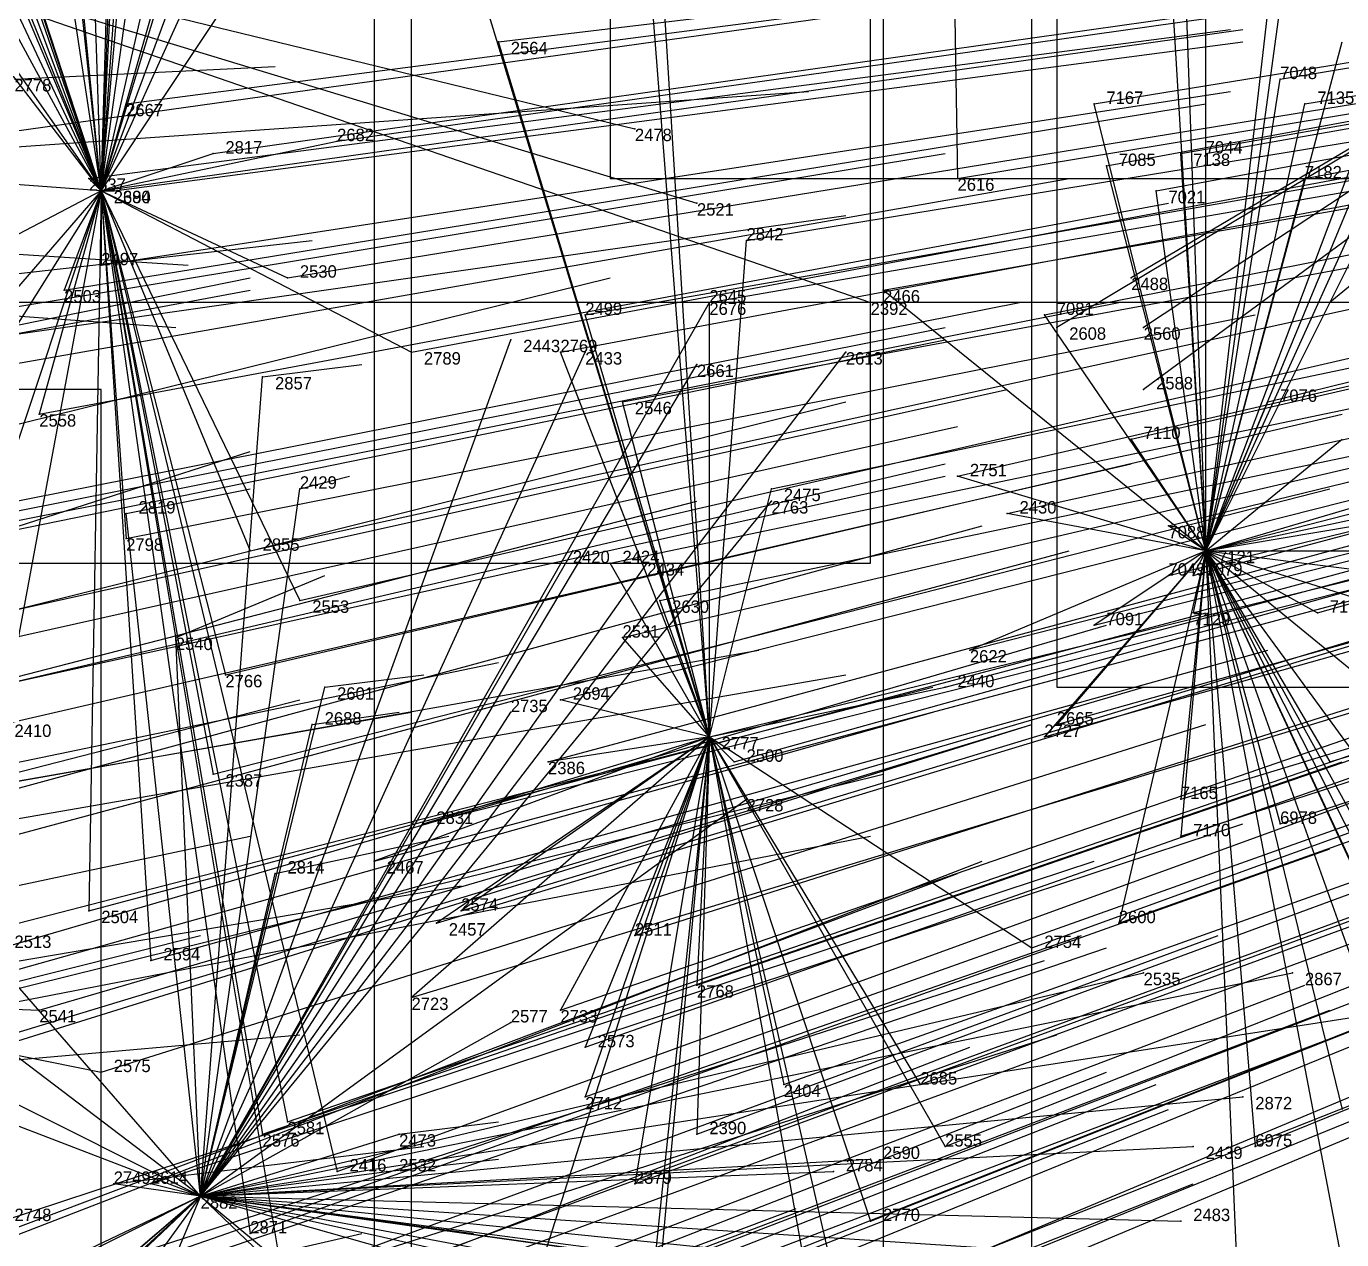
# Model space of a CAD drawing. Extents: x -0.5 to 0.59, y -0.5 to 0.59.
# Drawn here: x -0.445 to -0.339, y -0.1475 to -0.0497 of the extents above; entities that cross this region are included whole.
import ezdxf

# ---------------------------------------------------------------- set-up
doc = ezdxf.new("R2010")
doc.units = 0
for name, color, linetype in [('Clients', 3, 'CONTINUOUS'), ('Facilities', 3, 'CONTINUOUS'), ('Facilities_lines', 3, 'CONTINUOUS'), ('Min_max_boxes', 1, 'CONTINUOUS'), ('Normals', 1, 'CONTINUOUS'), ('Source_points', 5, 'CONTINUOUS'), ('Text', 3, 'CONTINUOUS')]:
    doc.layers.add(name, color=color, linetype=linetype)

msp = doc.modelspace()

# ---------------------------------------------------------------- linework, layer by layer
at = {"layer": 'Clients', "color": 5}
for p in [(-0.407, -0.051, -1.025), (-0.344, -0.054, -0.871), (-0.437, -0.056, -1.102), (-0.359, -0.056, -0.907), (-0.342, -0.056, -0.866), (-0.396, -0.058, -1.25), (-0.42, -0.059, -1.061), (-0.43, -0.06, -1.085), (-0.352, -0.06, -0.893), (-0.35, -0.06, -0.888), (-0.358, -0.061, -0.907), (-0.44, -0.062, -1.111), (-0.37, -0.062, -0.939), (-0.342, -0.062, -0.87), (-0.438, -0.063, -1.107), (-0.354, -0.063, -0.898), (-0.391, -0.064, -1.25), (-0.387, -0.067, -0.982), (-0.439, -0.069, -1.112), (-0.442, -0.071, -1.119), (-0.424, -0.07, -1.074), (-0.376, -0.071, -0.958), (-0.356, -0.07, -1.25), (-0.39, -0.072, -0.991), (-0.39, -0.072, -1.25), (-0.377, -0.072, -1.25), (-0.34, -0.072, -1.25), (-0.4, -0.073, -1.016), (-0.363, -0.073, -0.926), (-0.362, -0.074, -1.25), (-0.355, -0.074, -1.25), (-0.406, -0.075, -1.25), (-0.414, -0.076, -1.052), (-0.402, -0.076, -1.023), (-0.4, -0.076, -1.25), (-0.379, -0.076, -1.25), (-0.391, -0.077, -1.25), (-0.426, -0.078, -1.25), (-0.355, -0.079, -1.25), (-0.397, -0.08, -1.011), (-0.345, -0.08, -0.885), (-0.444, -0.081, -1.129), (-0.356, -0.083, -0.913), (-0.37, -0.086, -0.948), (-0.423, -0.087, -1.25), (-0.385, -0.087, -0.986), (-0.437, -0.089, -1.25), (-0.385, -0.088, -1.25), (-0.366, -0.089, -0.941), (-0.353, -0.09, -0.911), (-0.437, -0.091, -1.117), (-0.427, -0.092, -1.091), (-0.401, -0.092, -1.25), (-0.398, -0.093, -1.021), (-0.395, -0.093, -1.25), (-0.353, -0.094, -0.913), (-0.351, -0.094, -0.908), (-0.423, -0.096, -1.083), (-0.394, -0.096, -1.013), (-0.351, -0.097, -0.912), (-0.341, -0.097, -0.885), (-0.359, -0.098, -0.929), (-0.433, -0.099, -1.25), (-0.397, -0.099, -1.023), (-0.369, -0.1, -0.956), (-0.429, -0.102, -1.103), (-0.421, -0.103, -1.25), (-0.371, -0.103, -0.962), (-0.402, -0.104, -1.037), (-0.422, -0.106, -1.25), (-0.406, -0.105, -1.25), (-0.362, -0.106, -0.944), (-0.363, -0.107, -0.947), (-0.403, -0.109, -1.045), (-0.388, -0.109, -1.006), (-0.34, -0.109, -0.892), (-0.43, -0.11, -1.11), (-0.387, -0.112, -1.25), (-0.352, -0.112, -0.924), (-0.413, -0.114, -1.07), (-0.344, -0.114, -0.906), (-0.352, -0.115, -0.925), (-0.417, -0.117, -1.082), (-0.425, -0.118, -1.25), (-0.44, -0.121, -1.14), (-0.41, -0.121, -1.069), (-0.412, -0.122, -1.074), (-0.357, -0.122, -0.944), (-0.396, -0.123, -1.037), (-0.364, -0.124, -0.961), (-0.435, -0.125, -1.13), (-0.355, -0.126, -1.25), (-0.343, -0.126, -1.25), (-0.391, -0.127, -1.029), (-0.414, -0.128, -1.084), (-0.444, -0.129, -1.156), (-0.402, -0.129, -1.057), (-0.406, -0.13, -1.25), (-0.4, -0.132, -1.052), (-0.439, -0.134, -1.146), (-0.384, -0.135, -1.018), (-0.373, -0.135, -0.992), (-0.4, -0.136, -1.057), (-0.347, -0.136, -1.25), (-0.424, -0.138, -1.116), (-0.426, -0.139, -1.122), (-0.415, -0.139, -1.25), (-0.391, -0.139, -1.037), (-0.371, -0.14, -0.992), (-0.351, -0.14, -1.25), (-0.346, -0.14, -0.933), (-0.42, -0.142, -1.108), (-0.416, -0.142, -1.25), (-0.38, -0.142, -1.25), (-0.377, -0.141, -1.25), (-0.438, -0.143, -1.25), (-0.435, -0.143, -1.145), (-0.396, -0.143, -1.053), (-0.377, -0.146, -1.01), (-0.352, -0.146, -1.25), (-0.427, -0.147, -1.13)]:
    msp.add_point(p, dxfattribs=at)
at = {"layer": 'Facilities', "color": 3}
for p in [(-0.439, -0.063, -1.108), (-0.35, -0.092, -0.905), (-0.39, -0.107, -1.01), (-0.431, -0.144, -1.25)]:
    msp.add_point(p, dxfattribs=at)
at = {"layer": 'Facilities_lines', "color": 3}
for p, q in [((-0.439, -0.063, -1.108), (-0.442, 0.027, -1.107)), ((-0.439, -0.063, -1.108), (-0.448, 0.02, -1.122)), ((-0.439, -0.063, -1.108), (-0.45, 0.009, -1.124)), ((-0.439, -0.063, -1.108), (-0.429, 0.009, -1.073)), ((-0.439, -0.063, -1.108), (-0.437, 0.008, -1.093)), ((-0.439, -0.063, -1.108), (-0.434, 0.007, -1.086)), ((-0.439, -0.063, -1.108), (-0.445, -0.002, -1.113)), ((-0.439, -0.063, -1.108), (-0.436, -0.002, -1.09)), ((-0.371, -0.003, -0.928), (-0.37, -0.062, -0.939)), ((-0.439, -0.063, -1.108), (-0.458, -0.005, -1.145)), ((-0.439, -0.063, -1.108), (-0.437, -0.011, -1.092)), ((-0.439, -0.063, -1.108), (-0.435, -0.018, -1.088)), ((-0.439, -0.063, -1.108), (-0.429, -0.019, -1.074)), ((-0.439, -0.063, -1.108), (-0.456, -0.021, -1.142)), ((-0.439, -0.063, -1.108), (-0.427, -0.021, -1.068)), ((-0.439, -0.063, -1.108), (-0.456, -0.027, -1.143)), ((-0.439, -0.063, -1.108), (-0.458, -0.028, -1.147)), ((-0.439, -0.063, -1.108), (-0.426, -0.028, -1.067)), ((-0.439, -0.063, -1.108), (-0.429, -0.03, -1.075)), ((-0.39, -0.107, -1.01), (-0.396, -0.03, -0.992)), ((-0.439, -0.063, -1.108), (-0.451, -0.031, -1.13)), ((-0.29, -0.031, -1.25), (-0.362, -0.074, -1.25)), ((-0.29, -0.031, -1.25), (-0.356, -0.07, -1.25)), ((-0.29, -0.031, -1.25), (-0.355, -0.079, -1.25)), ((-0.29, -0.031, -1.25), (-0.355, -0.074, -1.25)), ((-0.29, -0.031, -1.25), (-0.34, -0.072, -1.25)), ((-0.439, -0.063, -1.108), (-0.425, -0.032, -1.067)), ((-0.439, -0.063, -1.108), (-0.458, -0.036, -1.148)), ((-0.35, -0.092, -0.905), (-0.352, -0.035, -0.884)), ((-0.439, -0.063, -1.108), (-0.459, -0.037, -1.151)), ((-0.439, -0.063, -1.108), (-0.45, -0.037, -1.128)), ((-0.47, -0.04, -1.25), (-0.377, -0.072, -1.25)), ((-0.47, -0.04, -1.25), (-0.391, -0.064, -1.25)), ((-0.47, -0.04, -1.25), (-0.396, -0.058, -1.25)), ((-0.439, -0.063, -1.108), (-0.447, -0.04, -1.123)), ((-0.35, -0.092, -0.905), (-0.344, -0.04, -0.865)), ((-0.35, -0.092, -0.905), (-0.35, -0.04, -0.88)), ((-0.35, -0.092, -0.905), (-0.343, -0.041, -0.862)), ((-0.39, -0.107, -1.01), (-0.394, -0.042, -0.99)), ((-0.35, -0.092, -0.905), (-0.353, -0.042, -0.89)), ((-0.439, -0.063, -1.108), (-0.445, -0.045, -1.118)), ((-0.35, -0.092, -0.905), (-0.333, -0.047, -0.841)), ((-0.439, -0.063, -1.108), (-0.429, -0.048, -1.08)), ((-0.39, -0.107, -1.01), (-0.408, -0.048, -1.028)), ((-0.35, -0.092, -0.905), (-0.328, -0.048, -0.83)), ((-0.39, -0.107, -1.01), (-0.407, -0.051, -1.025)), ((-0.35, -0.092, -0.905), (-0.339, -0.051, -0.857)), ((-0.35, -0.092, -0.905), (-0.333, -0.051, -0.843)), ((-0.35, -0.092, -0.905), (-0.344, -0.054, -0.871)), ((-0.439, -0.063, -1.108), (-0.437, -0.056, -1.102)), ((-0.35, -0.092, -0.905), (-0.359, -0.056, -0.907)), ((-0.35, -0.092, -0.905), (-0.342, -0.056, -0.866)), ((-0.439, -0.063, -1.108), (-0.42, -0.059, -1.061)), ((-0.35, -0.092, -0.905), (-0.335, -0.059, -0.851)), ((-0.439, -0.063, -1.108), (-0.43, -0.06, -1.085)), ((-0.35, -0.092, -0.905), (-0.352, -0.06, -0.893)), ((-0.35, -0.092, -0.905), (-0.35, -0.06, -0.888)), ((-0.439, -0.063, -1.108), (-0.466, -0.061, -1.174)), ((-0.35, -0.092, -0.905), (-0.358, -0.061, -0.907)), ((-0.439, -0.063, -1.108), (-0.44, -0.062, -1.111)), ((-0.35, -0.092, -0.905), (-0.342, -0.062, -0.87)), ((-0.439, -0.063, -1.108), (-0.462, -0.075, -1.171)), ((-0.439, -0.063, -1.108), (-0.456, -0.09, -1.163)), ((-0.439, -0.063, -1.108), (-0.452, -0.078, -1.147)), ((-0.439, -0.063, -1.108), (-0.448, -0.09, -1.143)), ((-0.439, -0.063, -1.108), (-0.447, -0.106, -1.147)), ((-0.439, -0.063, -1.108), (-0.444, -0.081, -1.129)), ((-0.439, -0.063, -1.108), (-0.442, -0.071, -1.119)), ((-0.439, -0.063, -1.108), (-0.44, -0.121, -1.14)), ((-0.439, -0.063, -1.108), (-0.435, -0.125, -1.13)), ((-0.439, -0.063, -1.108), (-0.43, -0.11, -1.11)), ((-0.439, -0.063, -1.108), (-0.42, -0.142, -1.108)), ((-0.439, -0.063, -1.108), (-0.438, -0.063, -1.107)), ((-0.439, -0.063, -1.108), (-0.439, -0.069, -1.112)), ((-0.439, -0.063, -1.108), (-0.424, -0.07, -1.074)), ((-0.439, -0.063, -1.108), (-0.423, -0.096, -1.083)), ((-0.439, -0.063, -1.108), (-0.426, -0.139, -1.122)), ((-0.439, -0.063, -1.108), (-0.424, -0.138, -1.116)), ((-0.439, -0.063, -1.108), (-0.424, -0.153, -1.127)), ((-0.439, -0.063, -1.108), (-0.429, -0.102, -1.103)), ((-0.439, -0.063, -1.108), (-0.414, -0.076, -1.052)), ((-0.439, -0.063, -1.108), (-0.437, -0.091, -1.117)), ((-0.439, -0.063, -1.108), (-0.427, -0.092, -1.091)), ((-0.439, -0.063, -1.108), (-0.427, -0.147, -1.13)), ((-0.35, -0.092, -0.905), (-0.354, -0.063, -0.898)), ((-0.39, -0.107, -1.01), (-0.387, -0.067, -0.982)), ((-0.35, -0.092, -0.905), (-0.376, -0.071, -0.958)), ((-0.431, -0.144, -1.25), (-0.39, -0.072, -1.25)), ((-0.39, -0.107, -1.01), (-0.39, -0.072, -0.991)), ((-0.39, -0.107, -1.01), (-0.4, -0.073, -1.016)), ((-0.35, -0.092, -0.905), (-0.363, -0.073, -0.926)), ((-0.431, -0.144, -1.25), (-0.406, -0.075, -1.25)), ((-0.431, -0.144, -1.25), (-0.4, -0.076, -1.25)), ((-0.431, -0.144, -1.25), (-0.379, -0.076, -1.25)), ((-0.39, -0.107, -1.01), (-0.402, -0.076, -1.023)), ((-0.431, -0.144, -1.25), (-0.391, -0.077, -1.25)), ((-0.431, -0.144, -1.25), (-0.426, -0.078, -1.25)), ((-0.39, -0.107, -1.01), (-0.397, -0.08, -1.011)), ((-0.35, -0.092, -0.905), (-0.345, -0.08, -0.885)), ((-0.35, -0.092, -0.905), (-0.356, -0.083, -0.913)), ((-0.35, -0.092, -0.905), (-0.339, -0.083, -0.873)), ((-0.35, -0.092, -0.905), (-0.37, -0.086, -0.948)), ((-0.431, -0.144, -1.25), (-0.423, -0.087, -1.25)), ((-0.39, -0.107, -1.01), (-0.385, -0.087, -0.986)), ((-0.35, -0.092, -0.905), (-0.333, -0.087, -0.861)), ((-0.431, -0.144, -1.25), (-0.437, -0.089, -1.25)), ((-0.431, -0.144, -1.25), (-0.385, -0.088, -1.25)), ((-0.35, -0.092, -0.905), (-0.366, -0.089, -0.941)), ((-0.35, -0.092, -0.905), (-0.336, -0.089, -0.869)), ((-0.35, -0.092, -0.905), (-0.353, -0.09, -0.911)), ((-0.35, -0.092, -0.905), (-0.338, -0.09, -0.875)), ((-0.431, -0.144, -1.25), (-0.401, -0.092, -1.25)), ((-0.35, -0.092, -0.905), (-0.369, -0.1, -0.956)), ((-0.35, -0.092, -0.905), (-0.363, -0.107, -0.947)), ((-0.35, -0.092, -0.905), (-0.362, -0.106, -0.944)), ((-0.35, -0.092, -0.905), (-0.359, -0.098, -0.929)), ((-0.35, -0.092, -0.905), (-0.357, -0.122, -0.944)), ((-0.35, -0.092, -0.905), (-0.353, -0.094, -0.913)), ((-0.35, -0.092, -0.905), (-0.352, -0.112, -0.924)), ((-0.35, -0.092, -0.905), (-0.352, -0.115, -0.925)), ((-0.35, -0.092, -0.905), (-0.351, -0.094, -0.908)), ((-0.35, -0.092, -0.905), (-0.351, -0.097, -0.912)), ((-0.35, -0.092, -0.905), (-0.346, -0.14, -0.933)), ((-0.35, -0.092, -0.905), (-0.336, -0.165, -0.935)), ((-0.35, -0.092, -0.905), (-0.347, -0.161, -0.957)), ((-0.35, -0.092, -0.905), (-0.327, -0.092, -0.848)), ((-0.35, -0.092, -0.905), (-0.344, -0.114, -0.906)), ((-0.35, -0.092, -0.905), (-0.339, -0.137, -0.914)), ((-0.35, -0.092, -0.905), (-0.324, -0.143, -0.886)), ((-0.35, -0.092, -0.905), (-0.335, -0.134, -0.901)), ((-0.35, -0.092, -0.905), (-0.34, -0.109, -0.892)), ((-0.35, -0.092, -0.905), (-0.329, -0.137, -0.891)), ((-0.35, -0.092, -0.905), (-0.331, -0.098, -0.864)), ((-0.35, -0.092, -0.905), (-0.331, -0.118, -0.877)), ((-0.35, -0.092, -0.905), (-0.341, -0.097, -0.885)), ((-0.35, -0.092, -0.905), (-0.324, -0.139, -0.88)), ((-0.35, -0.092, -0.905), (-0.324, -0.148, -0.89)), ((-0.35, -0.092, -0.905), (-0.328, -0.11, -0.864)), ((-0.35, -0.092, -0.905), (-0.334, -0.094, -0.867)), ((-0.431, -0.144, -1.25), (-0.395, -0.093, -1.25)), ((-0.39, -0.107, -1.01), (-0.398, -0.093, -1.021)), ((-0.39, -0.107, -1.01), (-0.394, -0.096, -1.013)), ((-0.431, -0.144, -1.25), (-0.433, -0.099, -1.25)), ((-0.39, -0.107, -1.01), (-0.397, -0.099, -1.023)), ((-0.431, -0.144, -1.25), (-0.421, -0.103, -1.25)), ((-0.39, -0.107, -1.01), (-0.371, -0.103, -0.962)), ((-0.39, -0.107, -1.01), (-0.402, -0.104, -1.037)), ((-0.431, -0.144, -1.25), (-0.406, -0.105, -1.25)), ((-0.431, -0.144, -1.25), (-0.422, -0.106, -1.25)), ((-0.39, -0.107, -1.01), (-0.417, -0.117, -1.082)), ((-0.39, -0.107, -1.01), (-0.414, -0.128, -1.084)), ((-0.39, -0.107, -1.01), (-0.413, -0.114, -1.07)), ((-0.39, -0.107, -1.01), (-0.412, -0.122, -1.074)), ((-0.39, -0.107, -1.01), (-0.41, -0.121, -1.069)), ((-0.39, -0.107, -1.01), (-0.405, -0.154, -1.083)), ((-0.39, -0.107, -1.01), (-0.403, -0.109, -1.045)), ((-0.39, -0.107, -1.01), (-0.402, -0.129, -1.057)), ((-0.39, -0.107, -1.01), (-0.4, -0.132, -1.052)), ((-0.39, -0.107, -1.01), (-0.4, -0.136, -1.057)), ((-0.39, -0.107, -1.01), (-0.396, -0.143, -1.053)), ((-0.39, -0.107, -1.01), (-0.396, -0.123, -1.037)), ((-0.39, -0.107, -1.01), (-0.395, -0.155, -1.06)), ((-0.39, -0.107, -1.01), (-0.395, -0.161, -1.066)), ((-0.39, -0.107, -1.01), (-0.391, -0.139, -1.037)), ((-0.39, -0.107, -1.01), (-0.391, -0.127, -1.029)), ((-0.39, -0.107, -1.01), (-0.384, -0.135, -1.018)), ((-0.39, -0.107, -1.01), (-0.388, -0.109, -1.006)), ((-0.39, -0.107, -1.01), (-0.371, -0.14, -0.992)), ((-0.39, -0.107, -1.01), (-0.373, -0.135, -0.992)), ((-0.39, -0.107, -1.01), (-0.364, -0.124, -0.961)), ((-0.39, -0.107, -1.01), (-0.377, -0.179, -1.043)), ((-0.39, -0.107, -1.01), (-0.372, -0.185, -1.038)), ((-0.39, -0.107, -1.01), (-0.377, -0.146, -1.01)), ((-0.431, -0.144, -1.25), (-0.387, -0.112, -1.25)), ((-0.431, -0.144, -1.25), (-0.458, -0.113, -1.25)), ((-0.431, -0.144, -1.25), (-0.425, -0.118, -1.25)), ((-0.431, -0.144, -1.25), (-0.46, -0.122, -1.25)), ((-0.431, -0.144, -1.25), (-0.355, -0.126, -1.25)), ((-0.431, -0.144, -1.25), (-0.343, -0.126, -1.25)), ((-0.469, -0.128, -1.214), (-0.444, -0.129, -1.156)), ((-0.469, -0.128, -1.214), (-0.439, -0.134, -1.146)), ((-0.431, -0.144, -1.25), (-0.328, -0.128, -1.25)), ((-0.431, -0.144, -1.25), (-0.459, -0.13, -1.25)), ((-0.431, -0.144, -1.25), (-0.406, -0.13, -1.25)), ((-0.431, -0.144, -1.25), (-0.457, -0.134, -1.25)), ((-0.431, -0.144, -1.25), (-0.347, -0.136, -1.25)), ((-0.431, -0.144, -1.25), (-0.415, -0.139, -1.25)), ((-0.431, -0.144, -1.25), (-0.351, -0.14, -1.25)), ((-0.431, -0.144, -1.25), (-0.377, -0.141, -1.25)), ((-0.431, -0.144, -1.25), (-0.416, -0.142, -1.25)), ((-0.431, -0.144, -1.25), (-0.38, -0.142, -1.25)), ((-0.431, -0.144, -1.25), (-0.438, -0.143, -1.25)), ((-0.431, -0.144, -1.25), (-0.435, -0.143, -1.145)), ((-0.431, -0.144, -1.25), (-0.469, -0.162, -1.25)), ((-0.431, -0.144, -1.25), (-0.466, -0.174, -1.25)), ((-0.431, -0.144, -1.25), (-0.466, -0.176, -1.245)), ((-0.431, -0.144, -1.25), (-0.466, -0.177, -1.25)), ((-0.431, -0.144, -1.25), (-0.458, -0.169, -1.25)), ((-0.431, -0.144, -1.25), (-0.455, -0.177, -1.25)), ((-0.431, -0.144, -1.25), (-0.453, -0.155, -1.25)), ((-0.431, -0.144, -1.25), (-0.451, -0.161, -1.25)), ((-0.431, -0.144, -1.25), (-0.444, -0.175, -1.25)), ((-0.431, -0.144, -1.25), (-0.337, -0.165, -1.25)), ((-0.431, -0.144, -1.25), (-0.342, -0.153, -1.25)), ((-0.431, -0.144, -1.25), (-0.392, -0.155, -1.25)), ((-0.431, -0.144, -1.25), (-0.352, -0.146, -1.25)), ((-0.431, -0.144, -1.25), (-0.393, -0.149, -1.25)), ((-0.431, -0.144, -1.25), (-0.359, -0.154, -1.25)), ((-0.431, -0.144, -1.25), (-0.367, -0.156, -1.25)), ((-0.431, -0.144, -1.25), (-0.409, -0.165, -1.25)), ((-0.431, -0.144, -1.25), (-0.355, -0.149, -1.25)), ((-0.431, -0.144, -1.25), (-0.381, -0.151, -1.25)), ((-0.431, -0.144, -1.25), (-0.425, -0.149, -1.25))]:
    msp.add_line(p, q, dxfattribs=at)
at = {"layer": 'Min_max_boxes', "color": 1}
for p, q in [((-0.362, 0.075, -1.25), (-0.362, -0.103, -1.25)), ((-0.362, 0.075, -1.25), (-0.362, -0.103, -1.25)), ((-0.398, 0.073, -0.994), (-0.398, -0.062, -0.994)), ((-0.398, 0.073, -0.836), (-0.398, -0.062, -0.836)), ((-0.414, -0.153, -1.174), (-0.414, 0.027, -1.174)), ((-0.414, -0.153, -1.052), (-0.414, 0.027, -1.052)), ((-0.377, -0.093, -1.25), (-0.377, -0.008, -1.25)), ((-0.377, -0.093, -1.159), (-0.377, -0.008, -1.159)), ((-0.417, -0.03, -1.084), (-0.417, -0.185, -1.084)), ((-0.417, -0.03, -0.961), (-0.417, -0.185, -0.961)), ((-0.364, -0.185, -1.084), (-0.364, -0.03, -1.084)), ((-0.364, -0.185, -0.961), (-0.364, -0.03, -0.961)), ((-0.376, -0.035, -0.958), (-0.376, -0.165, -0.958)), ((-0.376, -0.035, -0.83), (-0.376, -0.165, -0.83)), ((-0.398, -0.062, -0.994), (-0.334, -0.062, -0.994)), ((-0.398, -0.062, -0.836), (-0.334, -0.062, -0.836)), ((-0.398, -0.062, -0.994), (-0.398, -0.062, -0.836)), ((-0.328, -0.072, -1.25), (-0.469, -0.072, -1.25)), ((-0.328, -0.072, -1.145), (-0.469, -0.072, -1.145)), ((-0.439, -0.079, -1.25), (-0.484, -0.079, -1.25)), ((-0.439, -0.079, -1.146), (-0.484, -0.079, -1.146)), ((-0.439, -0.168, -1.25), (-0.439, -0.079, -1.25)), ((-0.439, -0.168, -1.146), (-0.439, -0.079, -1.146)), ((-0.439, -0.079, -1.25), (-0.439, -0.079, -1.146)), ((-0.499, -0.093, -1.25), (-0.377, -0.093, -1.25)), ((-0.499, -0.093, -1.159), (-0.377, -0.093, -1.159)), ((-0.377, -0.093, -1.25), (-0.377, -0.093, -1.159)), ((-0.362, -0.103, -1.25), (-0.219, -0.103, -1.25)), ((-0.362, -0.103, -1.25), (-0.219, -0.103, -1.25)), ((-0.362, -0.103, -1.25), (-0.362, -0.103, -1.25))]:
    msp.add_line(p, q, dxfattribs=at)
at = {"layer": 'Normals', "color": 1}
for p, q in [((-0.344, -0.054, -0.871), (-0.252, -0.039, -0.907)), ((-0.407, -0.051, -1.025), (-0.315, -0.04, -1.063)), ((-0.359, -0.056, -0.907), (-0.267, -0.041, -0.944)), ((-0.342, -0.056, -0.866), (-0.25, -0.041, -0.903)), ((-0.437, -0.056, -1.102), (-0.345, -0.044, -1.139)), ((-0.358, -0.061, -0.907), (-0.266, -0.044, -0.944)), ((-0.352, -0.06, -0.893), (-0.261, -0.044, -0.93)), ((-0.35, -0.06, -0.888), (-0.259, -0.044, -0.926)), ((-0.342, -0.062, -0.87), (-0.251, -0.045, -0.907)), ((-0.42, -0.059, -1.061), (-0.328, -0.046, -1.098)), ((-0.354, -0.063, -0.898), (-0.262, -0.046, -0.935)), ((-0.43, -0.06, -1.085), (-0.338, -0.047, -1.122)), ((-0.37, -0.062, -0.939), (-0.279, -0.047, -0.976)), ((-0.466, -0.061, -1.174), (-0.373, -0.048, -1.211)), ((-0.44, -0.062, -1.111), (-0.348, -0.05, -1.149)), ((-0.439, -0.063, -1.108), (-0.347, -0.05, -1.145)), ((-0.438, -0.063, -1.107), (-0.347, -0.051, -1.145)), ((-0.446, -0.054, -1.25), (-0.425, -0.053, -1.152)), ((-0.387, -0.067, -0.982), (-0.295, -0.052, -1.019)), ((-0.482, -0.062, -1.214), (-0.382, -0.055, -1.215)), ((-0.439, -0.069, -1.112), (-0.348, -0.055, -1.15)), ((-0.424, -0.07, -1.074), (-0.332, -0.055, -1.111)), ((-0.376, -0.071, -0.958), (-0.285, -0.055, -0.995)), ((-0.363, -0.073, -0.926), (-0.272, -0.055, -0.962)), ((-0.442, -0.071, -1.119), (-0.35, -0.056, -1.156)), ((-0.39, -0.072, -0.991), (-0.298, -0.056, -1.028)), ((-0.4, -0.073, -1.016), (-0.309, -0.057, -1.054)), ((-0.396, -0.058, -1.25), (-0.396, -0.058, -1.15)), ((-0.345, -0.08, -0.885), (-0.255, -0.058, -0.923)), ((-0.414, -0.076, -1.052), (-0.323, -0.059, -1.09)), ((-0.402, -0.076, -1.023), (-0.311, -0.059, -1.06)), ((-0.462, -0.075, -1.171), (-0.371, -0.06, -1.208)), ((-0.452, -0.078, -1.147), (-0.361, -0.062, -1.184)), ((-0.356, -0.083, -0.913), (-0.265, -0.062, -0.95)), ((-0.397, -0.08, -1.011), (-0.305, -0.063, -1.048)), ((-0.444, -0.081, -1.129), (-0.353, -0.064, -1.166)), ((-0.391, -0.064, -1.25), (-0.391, -0.064, -1.15)), ((-0.477, -0.079, -1.208), (-0.379, -0.065, -1.22)), ((-0.37, -0.086, -0.948), (-0.279, -0.065, -0.985)), ((-0.493, -0.075, -1.246), (-0.422, -0.067, -1.175)), ((-0.463, -0.067, -1.25), (-0.432, -0.069, -1.155)), ((-0.385, -0.087, -0.986), (-0.294, -0.068, -1.023)), ((-0.353, -0.09, -0.911), (-0.263, -0.068, -0.948)), ((-0.366, -0.089, -0.941), (-0.275, -0.069, -0.978)), ((-0.35, -0.092, -0.905), (-0.26, -0.069, -0.942)), ((-0.487, -0.092, -1.239), (-0.398, -0.07, -1.198)), ((-0.486, -0.082, -1.25), (-0.427, -0.071, -1.169)), ((-0.481, -0.081, -1.25), (-0.427, -0.07, -1.166)), ((-0.356, -0.07, -1.25), (-0.356, -0.07, -1.15)), ((-0.351, -0.094, -0.908), (-0.261, -0.07, -0.945)), ((-0.461, -0.072, -1.25), (-0.433, -0.074, -1.154)), ((-0.456, -0.09, -1.163), (-0.365, -0.072, -1.2)), ((-0.448, -0.09, -1.143), (-0.357, -0.072, -1.18)), ((-0.427, -0.092, -1.091), (-0.336, -0.072, -1.129)), ((-0.39, -0.072, -1.25), (-0.39, -0.072, -1.15)), ((-0.377, -0.072, -1.25), (-0.377, -0.072, -1.15)), ((-0.353, -0.094, -0.913), (-0.263, -0.072, -0.95)), ((-0.341, -0.097, -0.885), (-0.252, -0.072, -0.923)), ((-0.34, -0.072, -1.25), (-0.34, -0.072, -1.15)), ((-0.437, -0.091, -1.117), (-0.346, -0.073, -1.154)), ((-0.351, -0.097, -0.912), (-0.262, -0.073, -0.949)), ((-0.462, -0.092, -1.178), (-0.371, -0.074, -1.215)), ((-0.398, -0.093, -1.021), (-0.307, -0.074, -1.059)), ((-0.362, -0.074, -1.25), (-0.362, -0.074, -1.15)), ((-0.355, -0.074, -1.25), (-0.355, -0.074, -1.15)), ((-0.464, -0.094, -1.184), (-0.371, -0.075, -1.216)), ((-0.423, -0.096, -1.083), (-0.332, -0.075, -1.121)), ((-0.406, -0.075, -1.25), (-0.406, -0.075, -1.15)), ((-0.359, -0.098, -0.929), (-0.268, -0.075, -0.966)), ((-0.4, -0.076, -1.25), (-0.4, -0.076, -1.15)), ((-0.379, -0.076, -1.25), (-0.379, -0.076, -1.15)), ((-0.426, -0.078, -1.25), (-0.418, -0.077, -1.15)), ((-0.394, -0.096, -1.013), (-0.303, -0.077, -1.05)), ((-0.391, -0.077, -1.25), (-0.391, -0.077, -1.15)), ((-0.369, -0.1, -0.956), (-0.279, -0.077, -0.993)), ((-0.397, -0.099, -1.023), (-0.307, -0.078, -1.06)), ((-0.456, -0.099, -1.167), (-0.366, -0.079, -1.205)), ((-0.371, -0.103, -0.962), (-0.281, -0.079, -0.999)), ((-0.355, -0.079, -1.25), (-0.355, -0.079, -1.15)), ((-0.475, -0.104, -1.216), (-0.379, -0.08, -1.227)), ((-0.429, -0.102, -1.103), (-0.339, -0.081, -1.141)), ((-0.402, -0.104, -1.037), (-0.311, -0.081, -1.074)), ((-0.362, -0.106, -0.944), (-0.273, -0.081, -0.98)), ((-0.464, -0.103, -1.187), (-0.37, -0.082, -1.217)), ((-0.363, -0.107, -0.947), (-0.274, -0.082, -0.984)), ((-0.34, -0.109, -0.892), (-0.251, -0.082, -0.93)), ((-0.455, -0.093, -1.25), (-0.427, -0.084, -1.154)), ((-0.388, -0.109, -1.006), (-0.298, -0.084, -1.043)), ((-0.465, -0.107, -1.193), (-0.371, -0.085, -1.22)), ((-0.447, -0.106, -1.147), (-0.356, -0.085, -1.185)), ((-0.403, -0.109, -1.045), (-0.314, -0.085, -1.082)), ((-0.39, -0.107, -1.01), (-0.3, -0.085, -1.047)), ((-0.352, -0.112, -0.924), (-0.263, -0.085, -0.961)), ((-0.344, -0.114, -0.906), (-0.256, -0.085, -0.944)), ((-0.466, -0.107, -1.195), (-0.371, -0.086, -1.219)), ((-0.423, -0.087, -1.25), (-0.419, -0.086, -1.15)), ((-0.352, -0.115, -0.925), (-0.263, -0.086, -0.961)), ((-0.437, -0.089, -1.25), (-0.427, -0.087, -1.15)), ((-0.43, -0.11, -1.11), (-0.34, -0.087, -1.147)), ((-0.484, -0.112, -1.242), (-0.391, -0.088, -1.216)), ((-0.385, -0.088, -1.25), (-0.385, -0.088, -1.15)), ((-0.46, -0.115, -1.184), (-0.368, -0.09, -1.215)), ((-0.413, -0.114, -1.07), (-0.322, -0.091, -1.107)), ((-0.357, -0.122, -0.944), (-0.27, -0.091, -0.981)), ((-0.45, -0.116, -1.162), (-0.361, -0.092, -1.199)), ((-0.401, -0.092, -1.25), (-0.401, -0.092, -1.15)), ((-0.364, -0.124, -0.961), (-0.276, -0.092, -0.997)), ((-0.417, -0.117, -1.082), (-0.327, -0.093, -1.119)), ((-0.395, -0.093, -1.25), (-0.395, -0.093, -1.15)), ((-0.433, -0.099, -1.25), (-0.421, -0.094, -1.151)), ((-0.41, -0.121, -1.069), (-0.321, -0.094, -1.106)), ((-0.412, -0.122, -1.074), (-0.323, -0.095, -1.111)), ((-0.396, -0.123, -1.037), (-0.308, -0.095, -1.074)), ((-0.44, -0.121, -1.14), (-0.35, -0.097, -1.178)), ((-0.391, -0.127, -1.029), (-0.304, -0.097, -1.067)), ((-0.447, -0.124, -1.159), (-0.358, -0.098, -1.196)), ((-0.402, -0.129, -1.057), (-0.315, -0.099, -1.094)), ((-0.482, -0.117, -1.241), (-0.386, -0.1, -1.217)), ((-0.435, -0.125, -1.13), (-0.345, -0.1, -1.168)), ((-0.484, -0.117, -1.25), (-0.407, -0.101, -1.188)), ((-0.414, -0.128, -1.084), (-0.325, -0.101, -1.121)), ((-0.4, -0.132, -1.052), (-0.312, -0.101, -1.089)), ((-0.477, -0.119, -1.229), (-0.379, -0.102, -1.223)), ((-0.421, -0.103, -1.25), (-0.413, -0.102, -1.15)), ((-0.469, -0.128, -1.214), (-0.372, -0.103, -1.225)), ((-0.444, -0.129, -1.156), (-0.355, -0.103, -1.193)), ((-0.373, -0.135, -0.992), (-0.286, -0.103, -1.03)), ((-0.458, -0.113, -1.25), (-0.423, -0.104, -1.157)), ((-0.384, -0.135, -1.018), (-0.297, -0.104, -1.056)), ((-0.477, -0.116, -1.25), (-0.414, -0.105, -1.173)), ((-0.468, -0.132, -1.215), (-0.372, -0.105, -1.228)), ((-0.457, -0.135, -1.191), (-0.364, -0.106, -1.216)), ((-0.453, -0.133, -1.179), (-0.364, -0.106, -1.217)), ((-0.439, -0.134, -1.146), (-0.35, -0.106, -1.183)), ((-0.422, -0.106, -1.25), (-0.415, -0.105, -1.15)), ((-0.406, -0.105, -1.25), (-0.406, -0.105, -1.15)), ((-0.4, -0.136, -1.057), (-0.313, -0.105, -1.094)), ((-0.371, -0.14, -0.992), (-0.285, -0.106, -1.029)), ((-0.346, -0.14, -0.933), (-0.26, -0.105, -0.97)), ((-0.391, -0.139, -1.037), (-0.304, -0.107, -1.075)), ((-0.424, -0.138, -1.116), (-0.337, -0.108, -1.153)), ((-0.426, -0.139, -1.122), (-0.339, -0.109, -1.159)), ((-0.473, -0.134, -1.229), (-0.376, -0.11, -1.232)), ((-0.42, -0.142, -1.108), (-0.332, -0.11, -1.145)), ((-0.396, -0.143, -1.053), (-0.309, -0.111, -1.09)), ((-0.387, -0.112, -1.25), (-0.387, -0.112, -1.15)), ((-0.377, -0.146, -1.01), (-0.291, -0.112, -1.048)), ((-0.435, -0.143, -1.145), (-0.347, -0.114, -1.182)), ((-0.475, -0.134, -1.233), (-0.377, -0.115, -1.23)), ((-0.46, -0.122, -1.25), (-0.427, -0.115, -1.156)), ((-0.425, -0.118, -1.25), (-0.411, -0.115, -1.151)), ((-0.427, -0.147, -1.13), (-0.34, -0.116, -1.167)), ((-0.461, -0.153, -1.214), (-0.368, -0.117, -1.228)), ((-0.447, -0.146, -1.175), (-0.359, -0.117, -1.212)), ((-0.463, -0.153, -1.219), (-0.37, -0.118, -1.233)), ((-0.41, -0.15, -1.092), (-0.323, -0.118, -1.129)), ((-0.469, -0.129, -1.25), (-0.41, -0.119, -1.17)), ((-0.395, -0.155, -1.06), (-0.309, -0.12, -1.098)), ((-0.424, -0.153, -1.127), (-0.337, -0.121, -1.164)), ((-0.405, -0.154, -1.083), (-0.319, -0.121, -1.121)), ((-0.459, -0.13, -1.25), (-0.431, -0.123, -1.154)), ((-0.449, -0.154, -1.187), (-0.36, -0.123, -1.221)), ((-0.446, -0.154, -1.179), (-0.358, -0.124, -1.216)), ((-0.436, -0.155, -1.157), (-0.349, -0.123, -1.194)), ((-0.405, -0.157, -1.086), (-0.319, -0.123, -1.124)), ((-0.456, -0.155, -1.205), (-0.363, -0.125, -1.223)), ((-0.413, -0.159, -1.105), (-0.326, -0.126, -1.143)), ((-0.395, -0.161, -1.066), (-0.309, -0.126, -1.104)), ((-0.355, -0.126, -1.25), (-0.355, -0.126, -1.15)), ((-0.343, -0.126, -1.25), (-0.343, -0.126, -1.15)), ((-0.429, -0.16, -1.145), (-0.342, -0.127, -1.182)), ((-0.427, -0.162, -1.142), (-0.34, -0.129, -1.179)), ((-0.406, -0.13, -1.25), (-0.406, -0.13, -1.15)), ((-0.457, -0.134, -1.25), (-0.423, -0.131, -1.156)), ((-0.456, -0.161, -1.21), (-0.362, -0.131, -1.225)), ((-0.41, -0.165, -1.106), (-0.324, -0.131, -1.143)), ((-0.462, -0.168, -1.229), (-0.369, -0.132, -1.231)), ((-0.448, -0.169, -1.197), (-0.358, -0.134, -1.225)), ((-0.441, -0.169, -1.18), (-0.354, -0.135, -1.216)), ((-0.422, -0.171, -1.137), (-0.336, -0.135, -1.174)), ((-0.347, -0.136, -1.25), (-0.347, -0.136, -1.15)), ((-0.44, -0.171, -1.18), (-0.353, -0.137, -1.217)), ((-0.419, -0.173, -1.133), (-0.333, -0.137, -1.17)), ((-0.415, -0.139, -1.25), (-0.407, -0.138, -1.15)), ((-0.438, -0.143, -1.25), (-0.413, -0.14, -1.153)), ((-0.351, -0.14, -1.25), (-0.351, -0.14, -1.15)), ((-0.416, -0.142, -1.25), (-0.407, -0.141, -1.15)), ((-0.38, -0.142, -1.25), (-0.38, -0.142, -1.15)), ((-0.377, -0.141, -1.25), (-0.377, -0.141, -1.15)), ((-0.437, -0.177, -1.179), (-0.351, -0.143, -1.215)), ((-0.431, -0.144, -1.25), (-0.409, -0.147, -1.153)), ((-0.466, -0.176, -1.245), (-0.383, -0.145, -1.198)), ((-0.352, -0.146, -1.25), (-0.352, -0.146, -1.15)), ((-0.453, -0.155, -1.25), (-0.418, -0.147, -1.157))]:
    msp.add_line(p, q, dxfattribs=at)
at = {"layer": 'Source_points', "color": 5}
for p in [(-0.407, -0.051, -1.025), (-0.344, -0.054, -0.871), (-0.437, -0.056, -1.102), (-0.359, -0.056, -0.907), (-0.342, -0.056, -0.866), (-0.396, -0.058, -1.25), (-0.42, -0.059, -1.061), (-0.43, -0.06, -1.085), (-0.352, -0.06, -0.893), (-0.35, -0.06, -0.888), (-0.358, -0.061, -0.907), (-0.44, -0.062, -1.111), (-0.37, -0.062, -0.939), (-0.342, -0.062, -0.87), (-0.439, -0.063, -1.108), (-0.438, -0.063, -1.107), (-0.354, -0.063, -0.898), (-0.391, -0.064, -1.25), (-0.387, -0.067, -0.982), (-0.439, -0.069, -1.112), (-0.442, -0.071, -1.119), (-0.424, -0.07, -1.074), (-0.376, -0.071, -0.958), (-0.356, -0.07, -1.25), (-0.39, -0.072, -0.991), (-0.39, -0.072, -1.25), (-0.377, -0.072, -1.25), (-0.34, -0.072, -1.25), (-0.4, -0.073, -1.016), (-0.363, -0.073, -0.926), (-0.362, -0.074, -1.25), (-0.355, -0.074, -1.25), (-0.406, -0.075, -1.25), (-0.414, -0.076, -1.052), (-0.402, -0.076, -1.023), (-0.4, -0.076, -1.25), (-0.379, -0.076, -1.25), (-0.391, -0.077, -1.25), (-0.426, -0.078, -1.25), (-0.355, -0.079, -1.25), (-0.397, -0.08, -1.011), (-0.345, -0.08, -0.885), (-0.444, -0.081, -1.129), (-0.356, -0.083, -0.913), (-0.37, -0.086, -0.948), (-0.423, -0.087, -1.25), (-0.385, -0.087, -0.986), (-0.437, -0.089, -1.25), (-0.385, -0.088, -1.25), (-0.366, -0.089, -0.941), (-0.353, -0.09, -0.911), (-0.437, -0.091, -1.117), (-0.427, -0.092, -1.091), (-0.401, -0.092, -1.25), (-0.35, -0.092, -0.905), (-0.398, -0.093, -1.021), (-0.395, -0.093, -1.25), (-0.353, -0.094, -0.913), (-0.351, -0.094, -0.908), (-0.423, -0.096, -1.083), (-0.394, -0.096, -1.013), (-0.351, -0.097, -0.912), (-0.341, -0.097, -0.885), (-0.359, -0.098, -0.929), (-0.433, -0.099, -1.25), (-0.397, -0.099, -1.023), (-0.369, -0.1, -0.956), (-0.429, -0.102, -1.103), (-0.421, -0.103, -1.25), (-0.371, -0.103, -0.962), (-0.402, -0.104, -1.037), (-0.422, -0.106, -1.25), (-0.406, -0.105, -1.25), (-0.362, -0.106, -0.944), (-0.39, -0.107, -1.01), (-0.363, -0.107, -0.947), (-0.403, -0.109, -1.045), (-0.388, -0.109, -1.006), (-0.34, -0.109, -0.892), (-0.43, -0.11, -1.11), (-0.387, -0.112, -1.25), (-0.352, -0.112, -0.924), (-0.413, -0.114, -1.07), (-0.344, -0.114, -0.906), (-0.352, -0.115, -0.925), (-0.417, -0.117, -1.082), (-0.425, -0.118, -1.25), (-0.44, -0.121, -1.14), (-0.41, -0.121, -1.069), (-0.412, -0.122, -1.074), (-0.357, -0.122, -0.944), (-0.396, -0.123, -1.037), (-0.364, -0.124, -0.961), (-0.435, -0.125, -1.13), (-0.355, -0.126, -1.25), (-0.343, -0.126, -1.25), (-0.391, -0.127, -1.029), (-0.414, -0.128, -1.084), (-0.444, -0.129, -1.156), (-0.402, -0.129, -1.057), (-0.406, -0.13, -1.25), (-0.4, -0.132, -1.052), (-0.439, -0.134, -1.146), (-0.384, -0.135, -1.018), (-0.373, -0.135, -0.992), (-0.4, -0.136, -1.057), (-0.347, -0.136, -1.25), (-0.424, -0.138, -1.116), (-0.426, -0.139, -1.122), (-0.415, -0.139, -1.25), (-0.391, -0.139, -1.037), (-0.371, -0.14, -0.992), (-0.351, -0.14, -1.25), (-0.346, -0.14, -0.933), (-0.42, -0.142, -1.108), (-0.416, -0.142, -1.25), (-0.38, -0.142, -1.25), (-0.377, -0.141, -1.25), (-0.438, -0.143, -1.25), (-0.435, -0.143, -1.145), (-0.396, -0.143, -1.053), (-0.431, -0.144, -1.25), (-0.377, -0.146, -1.01), (-0.352, -0.146, -1.25), (-0.427, -0.147, -1.13)]:
    msp.add_point(p, dxfattribs=at)

# ---------------------------------------------------------------- texts
at = {"layer": 'Text', "color": 3}
for s, p in [('2564', (-0.406, -0.052, -1.025)), ('7048', (-0.344, -0.054, -0.871)), ('2778', (-0.446, -0.055, -1.25)), ('7167', (-0.358, -0.056, -0.907)), ('7135', (-0.341, -0.056, -0.866)), ('2667', (-0.437, -0.057, -1.102)), ('2682', (-0.42, -0.059, -1.061)), ('2478', (-0.396, -0.059, -1.25)), ('2817', (-0.429, -0.06, -1.085)), ('7044', (-0.35, -0.06, -0.888)), ('7085', (-0.357, -0.061, -0.907)), ('7138', (-0.351, -0.061, -0.893)), ('7182', (-0.342, -0.062, -0.87)), ('2537', (-0.44, -0.063, -1.111)), ('2616', (-0.37, -0.063, -0.939)), ('2384', (-0.438, -0.064, -1.107)), ('2690', (-0.438, -0.064, -1.108)), ('7021', (-0.353, -0.064, -0.898)), ('2521', (-0.391, -0.065, -1.25)), ('2842', (-0.387, -0.067, -0.982)), ('2497', (-0.439, -0.069, -1.112)), ('2530', (-0.423, -0.07, -1.074)), ('2503', (-0.442, -0.072, -1.119)), ('2645', (-0.39, -0.072, -0.991)), ('2466', (-0.376, -0.072, -0.958)), ('2488', (-0.356, -0.071, -1.25)), ('2499', (-0.4, -0.073, -1.016)), ('2676', (-0.39, -0.073, -1.25)), ('2392', (-0.377, -0.073, -1.25)), ('7081', (-0.362, -0.073, -0.926)), ('2608', (-0.361, -0.075, -1.25)), ('2560', (-0.355, -0.075, -1.25)), ('2443', (-0.405, -0.076, -1.25)), ('2769', (-0.402, -0.076, -1.023)), ('2789', (-0.413, -0.077, -1.052)), ('2433', (-0.4, -0.077, -1.25)), ('2613', (-0.379, -0.077, -1.25)), ('2661', (-0.391, -0.078, -1.25)), ('2857', (-0.425, -0.079, -1.25)), ('2588', (-0.354, -0.079, -1.25)), ('7076', (-0.344, -0.08, -0.885)), ('2546', (-0.396, -0.081, -1.011)), ('2558', (-0.444, -0.082, -1.129)), ('7110', (-0.355, -0.083, -0.913)), ('2751', (-0.369, -0.086, -0.948)), ('2429', (-0.423, -0.087, -1.25)), ('2819', (-0.436, -0.089, -1.25)), ('2763', (-0.385, -0.089, -1.25)), ('2475', (-0.384, -0.088, -0.986)), ('2430', (-0.365, -0.089, -0.941)), ('7088', (-0.353, -0.091, -0.911)), ('2798', (-0.437, -0.092, -1.117)), ('2855', (-0.426, -0.092, -1.091)), ('2420', (-0.401, -0.093, -1.25)), ('2424', (-0.397, -0.093, -1.021)), ('7121', (-0.349, -0.093, -0.905)), ('2434', (-0.395, -0.094, -1.25)), ('7049', (-0.353, -0.094, -0.913)), ('7079', (-0.35, -0.094, -0.908)), ('2553', (-0.422, -0.097, -1.083)), ('2630', (-0.393, -0.097, -1.013)), ('7173', (-0.34, -0.097, -0.885)), ('7091', (-0.358, -0.098, -0.929)), ('7129', (-0.351, -0.098, -0.912)), ('2531', (-0.397, -0.099, -1.023)), ('2540', (-0.433, -0.1, -1.25)), ('2622', (-0.369, -0.101, -0.956)), ('2766', (-0.429, -0.103, -1.103)), ('2440', (-0.37, -0.103, -0.962)), ('2601', (-0.42, -0.104, -1.25)), ('2694', (-0.401, -0.104, -1.037)), ('2735', (-0.406, -0.105, -1.25)), ('2410', (-0.446, -0.107, -1.147)), ('2688', (-0.421, -0.106, -1.25)), ('2727', (-0.363, -0.107, -0.947)), ('2665', (-0.362, -0.106, -0.944)), ('2777', (-0.389, -0.108, -1.01)), ('2500', (-0.387, -0.109, -1.006)), ('2386', (-0.403, -0.11, -1.045)), ('2387', (-0.429, -0.111, -1.11)), ('7165', (-0.352, -0.112, -0.924)), ('2728', (-0.387, -0.113, -1.25)), ('2831', (-0.412, -0.114, -1.07)), ('6978', (-0.344, -0.114, -0.906)), ('7170', (-0.351, -0.115, -0.925)), ('2814', (-0.424, -0.118, -1.25)), ('2467', (-0.416, -0.118, -1.082)), ('2574', (-0.41, -0.121, -1.069)), ('2504', (-0.439, -0.122, -1.14)), ('2600', (-0.357, -0.122, -0.944)), ('2457', (-0.411, -0.123, -1.074)), ('2511', (-0.396, -0.123, -1.037)), ('2513', (-0.446, -0.124, -1.159)), ('2594', (-0.434, -0.125, -1.13)), ('2754', (-0.363, -0.124, -0.961)), ('2535', (-0.355, -0.127, -1.25)), ('2867', (-0.342, -0.127, -1.25)), ('2768', (-0.391, -0.128, -1.029)), ('2723', (-0.414, -0.129, -1.084)), ('2541', (-0.444, -0.13, -1.156)), ('2577', (-0.406, -0.13, -1.25)), ('2733', (-0.402, -0.13, -1.057)), ('2573', (-0.399, -0.132, -1.052)), ('2575', (-0.438, -0.134, -1.146)), ('2685', (-0.373, -0.135, -0.992)), ('2404', (-0.384, -0.136, -1.018)), ('2712', (-0.4, -0.137, -1.057)), ('2872', (-0.346, -0.137, -1.25)), ('2581', (-0.424, -0.139, -1.116)), ('2390', (-0.39, -0.139, -1.037)), ('2576', (-0.426, -0.14, -1.122)), ('2473', (-0.415, -0.14, -1.25)), ('2555', (-0.371, -0.14, -0.992)), ('6975', (-0.346, -0.14, -0.933)), ('2416', (-0.419, -0.142, -1.108)), ('2532', (-0.415, -0.142, -1.25)), ('2784', (-0.379, -0.142, -1.25)), ('2590', (-0.376, -0.141, -1.25)), ('2439', (-0.35, -0.141, -1.25)), ('2749', (-0.438, -0.143, -1.25)), ('2614', (-0.435, -0.143, -1.145)), ('2379', (-0.396, -0.143, -1.053)), ('2882', (-0.431, -0.145, -1.25)), ('2748', (-0.446, -0.146, -1.175)), ('2770', (-0.376, -0.146, -1.01)), ('2483', (-0.351, -0.146, -1.25)), ('2871', (-0.427, -0.147, -1.13))]:
    msp.add_text(s, height=0.001, dxfattribs=at).set_placement(p)

doc.saveas('drawing.dxf')
